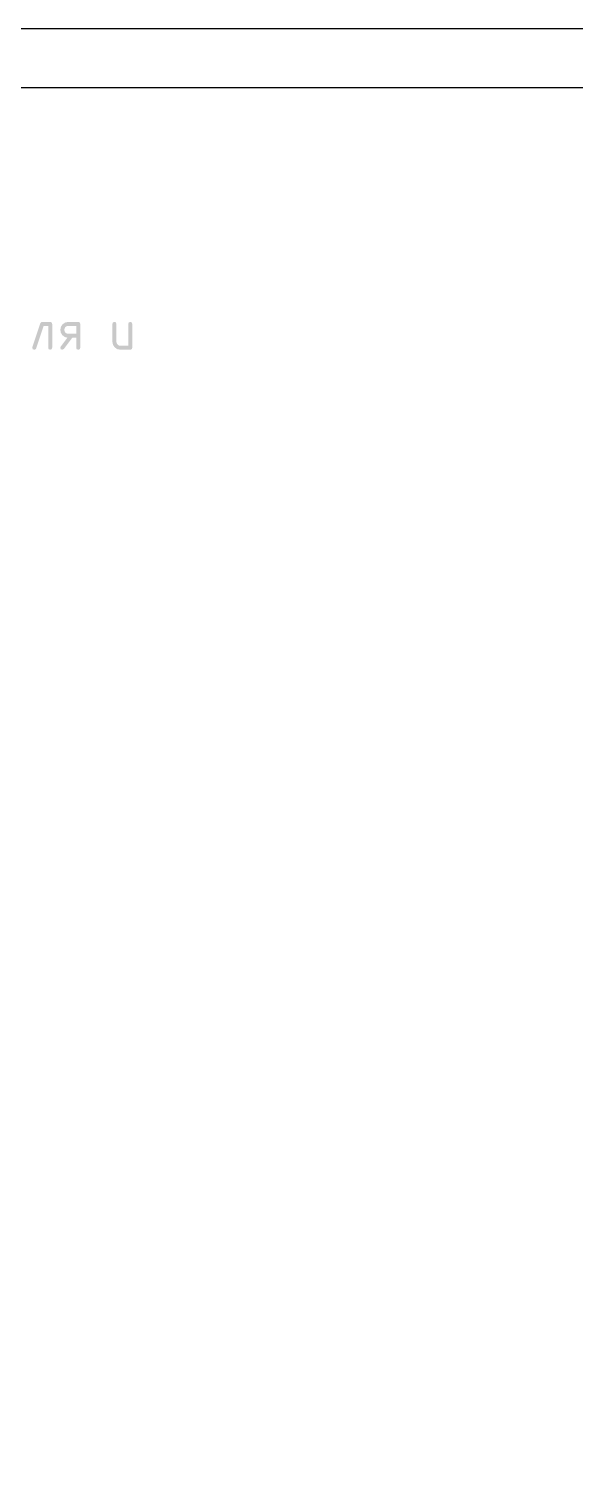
# Model space of a CAD drawing. Header units: millimetres. Extents: x 0 to 420, y 0 to 297.
# Drawn here: x 138.4 to 161.2, y 236.8 to 296.6 of the extents above; entities that cross this region are included whole.
import ezdxf

# ---------------------------------------------------------------- set-up
doc = ezdxf.new("R2010")
doc.units = ezdxf.units.MM
doc.layers.get('0').update_dxf_attribs({"linetype": 'CONTINUOUS'})

msp = doc.modelspace()

# ---------------------------------------------------------------- hatches: boundary and pattern name
at = {"true_color": 0x000007}
for points in [[(138.943696, 284.329627), (139.275528, 284.329627), (139.337815, 284.308681), (139.358762, 284.246394), (139.358762, 283.250899), (139.337815, 283.188405), (139.275528, 283.167666), (139.213516, 283.188405), (139.192846, 283.250899), (139.192846, 284.163712), (139.002676, 284.163712), (138.689586, 283.224441), (138.660647, 283.18179), (138.611865, 283.167666), (138.549371, 283.18875), (138.528631, 283.252001), (138.53249, 283.276806), (138.860463, 284.261828), (138.892365, 284.312677)], [(142.706051, 284.246394), (142.706051, 283.250899), (142.685105, 283.188405), (142.622818, 283.167666), (142.207753, 283.167666), (142.078837, 283.191643), (141.971833, 283.263577), (141.899899, 283.370582), (141.875921, 283.499497), (141.875921, 284.246394), (141.896661, 284.308681), (141.959155, 284.329627), (142.021166, 284.308681), (142.041837, 284.246394), (142.041837, 283.499497), (142.053964, 283.436314), (142.090895, 283.382639), (142.14457, 283.345708), (142.207753, 283.333581), (142.540136, 283.333581), (142.540136, 284.246394), (142.560806, 284.308681), (142.622818, 284.329627), (142.685105, 284.308681)]]:
    msp.add_hatch(color=0, dxfattribs=at).paths.add_polyline_path(points, flags=0)
h = msp.add_hatch(color=0, dxfattribs=at)
h.paths.add_polyline_path([(139.995245, 283.668169), (139.878249, 283.702551), (139.783578, 283.776207), (139.720602, 283.877906), (139.699793, 283.997796), (139.723771, 284.126229), (139.795705, 284.233165), (139.902709, 284.305374), (140.031625, 284.329627), (140.44669, 284.329627), (140.508977, 284.308681), (140.529923, 284.246394), (140.529923, 283.250899), (140.508977, 283.188405), (140.44669, 283.167666), (140.384678, 283.188405), (140.364008, 283.250899), (140.364008, 283.665413), (140.195336, 283.665413), (139.849724, 283.201841), (139.783027, 283.167666), (139.720533, 283.188405), (139.699793, 283.250899), (139.71633, 283.30106)], flags=0)
h.paths.add_polyline_path([(139.865709, 283.997796), (139.877836, 283.93413), (139.914767, 283.880387), (139.968442, 283.843938), (140.031625, 283.83188), (140.364008, 283.83188), (140.364008, 284.163712), (140.031625, 284.163712), (139.967546, 284.151447), (139.914216, 284.115205), (139.877767, 284.061461)], flags=0)

# ---------------------------------------------------------------- linework, layer by layer
at = {"color": 0, "true_color": 0x000007}
msp.add_lwpolyline([(0, 0), (0, 296.587333), (419.946667, 296.587333), (419.946667, 0)], close=True, dxfattribs=at)
msp.add_lwpolyline([(9.948333, 2.455333), (9.948333, 294.132), (417.491333, 294.132), (417.491333, 2.455333), (3.937, 2.455333)], dxfattribs=at)

doc.saveas('drawing.dxf')
